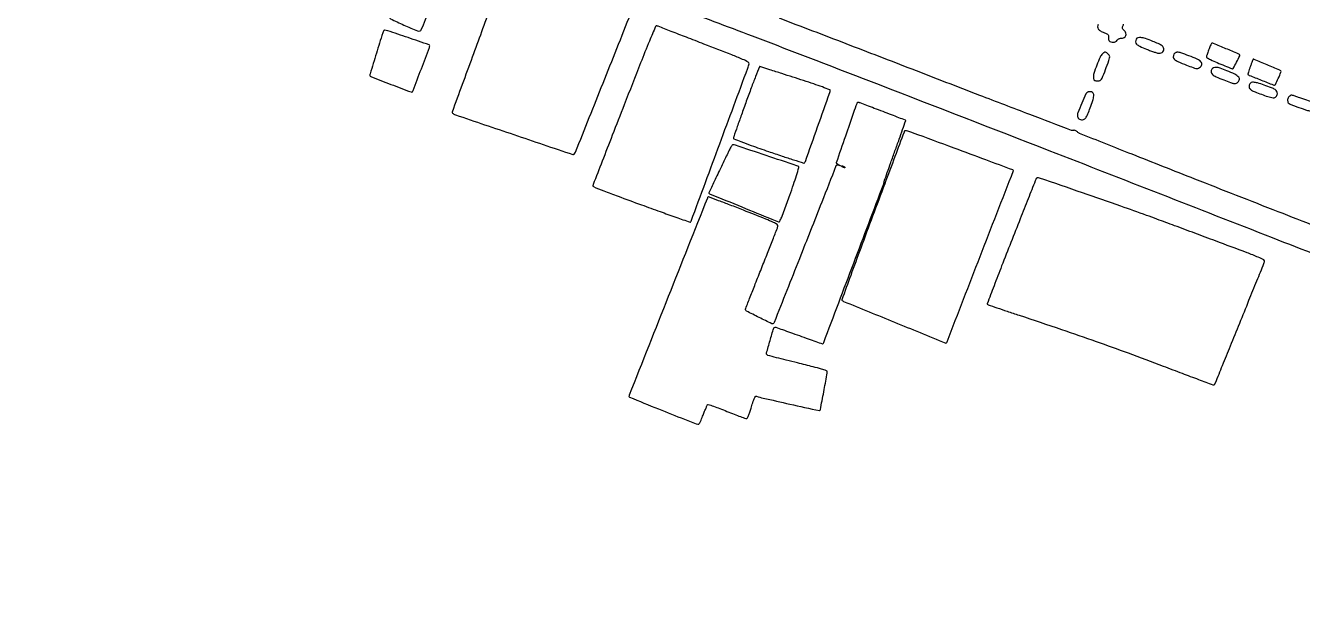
# Model space of a CAD drawing. Header units: metres. Extents: x 244 to 6504, y 133 to 4776.
# Drawn here: x 1571 to 2420, y 1085 to 1465 of the extents above; entities that cross this region are included whole.
import ezdxf

# ---------------------------------------------------------------- set-up
doc = ezdxf.new("R2010")
doc.units = ezdxf.units.M
doc.header["$MEASUREMENT"] = 0

msp = doc.modelspace()

# ---------------------------------------------------------------- linework, layer by layer
for points in [[(2390.74, 4302.36, -0.000001), (2436.6, 4383.87, -0.253439)], [(5649.78, 2908.29, -0.000001), (5592.12, 2927.27, -0.000136)], [(2358.85, 2292.47, -0.000002), (2402.87, 2275.77, -0.000001), (2455, 2255.99, -0.000469)], [(2661.8, 3304.26, -0.000001), (2697.55, 3290.75, -0.000089)], [(2166.88, 2385.74, -0.000003), (2059.01, 2428.09, -0.099946)], [(1593.92, 2905.57, -0.000004), (1514.48, 2912.51, -0.000011)], [(1883.2, 2016.2, -0.000001), (1854.82, 2026.66, -0.083555)], [(2910.82, 2101.23, -0.000002), (2871.64, 2116.15, -0.08954)], [(2599.62, 2200.92, -0.000035), (2724.87, 2153.38, -0.00001), (2851.52, 2105.29, -0.308463)], [(3433.83, 1894.18, -0.000012), (3289.85, 1953, -0.000025)], [(1295.67, 1964.85, 0.000003), (1274.44, 1991.49, 0.000003), (1253.21, 2018.11, 0.000003), (1234.69, 2041.33, 0.000013)], [(2040.94, 1654.04, -0.000001), (2044.21, 1659.17, -0.002689)], [(2535.59, 1289.9, -0.000004), (2496.83, 1304.97, -0.000295)], [(954.24, 1127.21, 0.000043), (1020.07, 1067.33, 0.000012), (1086.8, 1006.65, 0.271285)], [(1975.58, 1505.81, -0.000022), (1962.12, 1510.75, -0.082754)], [(2002.75, 1477.37, -0.003731), (2053.68, 1458.35, -0.00089), (2138.1, 1425.94, -0.000744), (2250.89, 1382.21, -0.000332), (2399.35, 1324.28, 0.000776), (2460.66, 1300.42, 0.000421)], [(2454.14, 1321.59, -0.000177), (2403.46, 1341.38, -0.000433), (2348.07, 1363.08, -0.000985), (2306.27, 1379.6, -0.00012), (2271.4, 1393.47, -0.102013), (2269.89, 1394.46, 0.042134), (2269.2, 1395.04, 0.061519), (2268.51, 1395.42, 0.072187), (2267.83, 1395.57, 0.09788), (2267.21, 1395.5, -0.168923), (2266.08, 1395.53, -0.000128), (2238.34, 1406.04, -0.001255), (2204.97, 1418.8, -0.000526), (2160.1, 1436.13, 0.000792), (2116.19, 1453.07, 0.00077), (2071.8, 1470.03, 0.000759)], [(2283.71, 1465.96, 0.124583), (2283.32, 1464.37, 0.154097), (2283.78, 1462.92, 0.108606), (2285.19, 1461.64, 0.044257), (2287.55, 1460.55, -0.012715), (2289.43, 1459.82, -0.090041), (2290.24, 1459.28, -0.173062), (2290.57, 1458.66, -0.079912), (2290.54, 1457.73, 0.052608), (2290.48, 1457.03, 0.042796), (2290.56, 1456.29, 0.04441), (2290.76, 1455.61, 0.080867), (2291.05, 1455.11, 0.14422), (2292.21, 1454.33, 0.09234), (2293.83, 1454.13, 0.094514), (2295.38, 1454.53, 0.161198), (2296.34, 1455.45, -0.07861), (2296.77, 1456, -0.07135), (2297.35, 1456.42, -0.06634), (2298.07, 1456.68, -0.053982), (2298.89, 1456.77, 0.11079), (2300.95, 1457.23, 0.192324), (2302.13, 1458.5, 0.190939), (2302.12, 1460.24, 0.109312), (2300.91, 1462, -0.036379), (2300.1, 1462.87, -0.153922), (2299.85, 1463.52, -0.097496), (2299.96, 1464.36, -0.01012), (2300.63, 1466.24, 0.021004)]]:
    msp.add_lwpolyline(points, format="xyb")
for points in [[(1821.78, 1500.04, 0.000745), (1818.25, 1489.12, 0.001185), (1815.26, 1479.77, 0.000234), (1812.65, 1471.52, 0.05865), (1812.51, 1470.77, 0.311739), (1813.14, 1469.7, 0.002743), (1822.16, 1465.58, 0.003531), (1831.08, 1461.64, 0.1974), (1832.87, 1461.61, 0.202257), (1833.61, 1462.33, 0.000127), (1845.28, 1489.83, 0.000232), (1856.76, 1516.95, 0.100341), (1857.15, 1518.9, 0.307784), (1856.93, 1519.23, 0.002024), (1853.51, 1520.57, 0.006935), (1849.49, 1522.05, 0.004261), (1844.73, 1523.69, -0.000058), (1839.92, 1525.31, -0.000089), (1835.77, 1526.7, -0.000027), (1832.16, 1527.92, -0.002721), (1831.65, 1528.09, 0.412701), (1831.29, 1527.92, 0.000547), (1828.48, 1519.94, 0.003687), (1825.36, 1510.87, 0.002209)], [(1889.54, 1503.31, 0.002565), (1879.89, 1477.72, 0.00118), (1867.57, 1444.3, 0.000043), (1854.16, 1407.67, 0.309057), (1854.32, 1407.07, 0.099225), (1856.44, 1405.84, 0.000182), (1895.11, 1392.75, 0.000078), (1934.41, 1379.45, 0.28999), (1935.31, 1379.67, 0.097289), (1936.24, 1381.12, 0.00006), (1954.52, 1426.92, 0.000025), (1972.97, 1473.19, 0.299733), (1972.85, 1473.78, 0.1059), (1972.4, 1474.07, 0.000008), (1931.71, 1489.54, 0.00001), (1891.09, 1504.99, 0.082924), (1890.42, 1505.12, 0.288623), (1890.33, 1505.07, 0.006983), (1890.09, 1504.59, 0.013088), (1889.82, 1504, 0.008257)], [(1808.57, 1461.57, 0.063875), (1808, 1460.31, 0.000309), (1803.85, 1446.8, 0.000269), (1799.7, 1433.2, 0.074096), (1799.52, 1432.01, 0.310465), (1800.05, 1431.24, 0.000737), (1813.45, 1426.11, 0.000754), (1826.85, 1421.04, 0.294635), (1827.81, 1421.24, 0.107), (1828.31, 1422.03, 0.0002), (1833.71, 1436.42, 0.000241), (1839.06, 1450.73, 0.087683), (1839.26, 1451.84, 0.322182), (1838.87, 1452.4, 0.000381), (1824.86, 1457.21, 0.000961), (1811.34, 1461.81, 0.093313), (1809.33, 1462.09, 0.08748), (1809.13, 1462.05, 0.050115), (1808.92, 1461.93, 0.048055), (1808.72, 1461.77, 0.057574)], [(1968.59, 1412.57, 0.000293), (1960.66, 1392.24, 0.000476), (1953.95, 1374.97, 0.00005), (1947.97, 1359.52, 0.045322), (1947.76, 1358.77, 0.357446), (1948.12, 1358.11, 0.002222), (1954.94, 1355.37, 0.005485), (1964.48, 1351.72, 0.001407), (1979.98, 1346.02, 0.001077), (1992.43, 1341.52, 0.001782), (2002.96, 1337.78, 0.000141), (2012.4, 1334.46, 0.288272), (2012.69, 1334.53, 0.108224), (2013.12, 1335.19, 0.000011), (2032.11, 1386.56, 0.000042), (2050.74, 1436.96, 0.027947), (2051.61, 1439.78, 0.343509), (2051.09, 1440.93, 0.019071), (2047.32, 1442.76, 0.010235), (2040.18, 1445.72, 0.000867), (2021.63, 1452.93, 0.000026), (2009.93, 1457.45, 0.000042), (1999.9, 1461.32, 0.000008), (1991.07, 1464.73, 0.001996), (1990.27, 1465.04, 0.40302), (1989.44, 1464.68, 0.001753), (1985.37, 1454.93, 0.004128), (1979.49, 1440.36, 0.000707)], [(2308.99, 1456.22, 0.13303), (2308.57, 1454.41, 0.191268), (2309.23, 1452.92, 0.084851), (2311.31, 1451.47, 0.014233), (2315.79, 1449.53, 0.008238), (2318.49, 1448.49, 0.0101), (2321.05, 1447.62, 0.008723), (2323.21, 1446.97, 0.068896), (2324.25, 1446.83, 0.089812), (2325.7, 1447.1, 0.129402), (2326.76, 1447.85, 0.134898), (2327.29, 1449, 0.101758), (2327.23, 1450.39, 0.135885), (2326.7, 1451.33, 0.06113), (2325.57, 1452.21, 0.032744), (2323.6, 1453.22, 0.00695), (2320.03, 1454.71, 0.011507), (2315.1, 1456.56, 0.05012), (2312.07, 1457.29, 0.103061), (2310.15, 1457.15, 0.203747)], [(2357.42, 1449.65, -0.001484), (2356.89, 1448.11, -0.001699), (2356.36, 1446.65, -0.001531), (2355.91, 1445.41, -0.009697), (2355.67, 1444.78, 0.365356), (2355.95, 1443.91, 0.027539), (2358.31, 1442.61, 0.014519), (2362.77, 1440.61, 0.001684), (2372.92, 1436.47, 0.383901), (2373.56, 1436.7, 0.004867), (2375.73, 1440.88, 0.005055), (2377.82, 1445.09, 0.318917), (2377.69, 1445.87, 0.096961), (2376.86, 1446.42, 0.000626), (2368.69, 1449.85, 0.000616), (2360.5, 1453.27, 0.098768), (2359.54, 1453.46, 0.246424), (2359.15, 1453.26, 0.024197), (2358.58, 1452.34, 0.026181), (2357.98, 1451.11, 0.017665)], [(2286.56, 1446.34, 0.107898), (2285, 1444.21, 0.013351), (2282.79, 1438.85, 0.013643), (2280.87, 1433.39, 0.102283), (2280.58, 1430.68, 0.035375), (2280.77, 1429.56, 0.136688), (2281.11, 1428.95, 0.137683), (2281.71, 1428.61, 0.036094), (2282.82, 1428.42, 0.041098), (2283.65, 1428.41, 0.04321), (2284.46, 1428.53, 0.047274), (2285.13, 1428.76, 0.121632), (2285.53, 1429.08, 0.070157), (2286.89, 1431.47, 0.00759), (2289.14, 1437.41, 0.004272), (2291.35, 1443.66, 0.175966), (2291.32, 1445.08, 0.096776), (2290.85, 1445.84, 0.040609), (2289.95, 1446.66, 0.040163), (2288.95, 1447.3, 0.124531), (2288.18, 1447.5, 0.145386), (2288, 1447.44, 0.011117), (2287.58, 1447.16, 0.014532), (2287.09, 1446.78, 0.010546)], [(2334.13, 1446.22, 0.13171), (2333.67, 1444.27, 0.207728), (2334.39, 1442.74, 0.078166), (2336.77, 1441.24, 0.009618), (2342.47, 1438.91, 0.004109), (2346.8, 1437.28, 0.039605), (2348.7, 1436.75, 0.09833), (2349.93, 1436.75, 0.095743), (2351.08, 1437.22, 0.087238), (2352.14, 1438.22, 0.138404), (2352.59, 1439.38, 0.143396), (2352.36, 1440.57, 0.096384), (2351.49, 1441.66, 0.077249), (2349.44, 1442.93, 0.007778), (2344.1, 1445.1, 0.007385), (2338.67, 1447.11, 0.085273), (2336.44, 1447.5, 0.067027), (2335.75, 1447.4, 0.059571), (2335.08, 1447.13, 0.061368), (2334.51, 1446.72, 0.082317)], [(2049.78, 1414.88, 0.000553), (2046.54, 1405.86, 0.000869), (2043.78, 1398.1, 0.000204), (2041.37, 1391.29, 0.035658), (2041.17, 1390.55, 0.358972), (2041.53, 1389.88, 0.004848), (2046.2, 1388.02, 0.007912), (2053.03, 1385.5, 0.001878), (2064.49, 1381.52, 0.002042), (2073.54, 1378.45, 0.00335), (2081.23, 1375.94, 0.000504), (2088.04, 1373.78, 0.279147), (2088.44, 1373.87, 0.112374), (2089.03, 1374.8, 0.000115), (2097.21, 1397.85, 0.000149), (2105.32, 1420.76, 0.085253), (2105.56, 1422.17, 0.313718), (2105.29, 1422.55, 0.001423), (2100.36, 1424.37, 0.005815), (2094.64, 1426.37, 0.003555), (2087.84, 1428.62, -0.000055), (2073.44, 1433.26, -0.000278), (2065.39, 1435.86, -0.000192), (2059.99, 1437.61, -0.008459), (2058.86, 1437.99, 0.405488), (2058.5, 1437.83, 0.000791), (2055.92, 1431.3, 0.004434), (2053.06, 1423.82, 0.002659)], [(2359.23, 1436.15, 0.15417), (2358.89, 1434.31, 0.182047), (2359.7, 1432.75, 0.076498), (2362.11, 1431.18, 0.013028), (2367.17, 1429.05, 0.0037), (2371.8, 1427.28, 0.040011), (2373.73, 1426.73, 0.103432), (2374.98, 1426.74, 0.091641), (2376.18, 1427.24, 0.170169), (2377.54, 1429.01, 0.262506), (2377.17, 1430.85, 0.100612), (2374.59, 1432.85, 0.021548), (2369.37, 1435.16, 0.011235), (2364.72, 1436.86, 0.057748), (2362.04, 1437.44, 0.126165), (2360.36, 1437.18, 0.170352)], [(2384.82, 1437.83, 0.0044), (2384.15, 1435.89, 0.00717), (2383.62, 1434.23, 0.002145), (2383.19, 1432.79, 0.31392), (2383.24, 1432.64, 0.065189), (2384.16, 1432.12, 0.0005), (2392.09, 1428.97, 0.000355), (2400.14, 1425.78, 0.094415), (2400.87, 1425.64, 0.287837), (2401.64, 1426.12, 0.006821), (2403.5, 1430.11, 0.006691), (2405.26, 1434.17, 0.303452), (2405.09, 1435.02, 0.095684), (2404.46, 1435.45, 0.000331), (2395.99, 1439.08, 0.000314), (2387.51, 1442.72, 0.101311), (2386.8, 1442.86, 0.306872), (2386.7, 1442.79, 0.001181), (2386.14, 1441.38, 0.005268), (2385.52, 1439.76, 0.003219)], [(2384.51, 1426.41, 0.110368), (2384.06, 1424.81, 0.159612), (2384.44, 1423.4, 0.115032), (2385.73, 1422.17, 0.043373), (2388, 1421.09, 0.005821), (2396.56, 1418, 0.063168), (2400.15, 1417.24, 0.224189), (2401.94, 1417.92, 0.164324), (2402.87, 1419.87, 0.161024), (2402.56, 1421.38, 0.118674), (2401.39, 1422.63, 0.053697), (2398.91, 1423.89, 0.009645), (2394.04, 1425.64, 0.009934), (2389.59, 1427.05, 0.051608), (2387.06, 1427.52, 0.11301), (2385.5, 1427.29, 0.179194)], [(2276.88, 1421.03, 0.203592), (2275.6, 1419.86, 0.006969), (2272.8, 1413.53, 0.009093), (2270.26, 1407.23, 0.128497), (2269.99, 1404.84, 0.11524), (2270.43, 1403.72, 0.116705), (2271.32, 1402.92, 0.105989), (2272.55, 1402.55, 0.081498), (2273.94, 1402.67, 0.133939), (2274.93, 1403.23, 0.0676), (2275.81, 1404.37, 0.033187), (2276.82, 1406.43, 0.005899), (2278.41, 1410.43, 0.01275), (2280.18, 1415.42, 0.058541), (2280.78, 1418.42, 0.134022), (2280.45, 1420.19, 0.219223), (2279.28, 1421.15, 0.048101), (2278.74, 1421.24, 0.028602), (2278.09, 1421.24, 0.028436), (2277.44, 1421.17, 0.043227)], [(2410.66, 1417.97, 0.080011), (2410, 1417.06, 0.085644), (2409.68, 1416, 0.087007), (2409.73, 1414.91, 0.086012), (2410.15, 1413.9, 0.161192), (2411.38, 1412.9, 0.005668), (2417.21, 1410.74, 0.008728), (2422.91, 1408.82, 0.077122), (2425.53, 1408.41, 0.048935), (2426.41, 1408.5, 0.069916), (2427.16, 1408.76, 0.076628), (2427.75, 1409.19, 0.074813), (2428.19, 1409.78, 0.182263), (2428.42, 1411.54, 0.167152), (2427.45, 1413.09, 0.071942), (2424.85, 1414.63, 0.01457), (2419.81, 1416.54, 0.00192), (2417.02, 1417.49, 0.002951), (2414.59, 1418.3, 0.000987), (2412.48, 1418.98, 0.083457), (2412.15, 1419.02, 0.125456), (2411.91, 1418.96, 0.022935), (2411.53, 1418.71, 0.023384), (2411.09, 1418.37, 0.019371)], [(2123.16, 1413.26, 0.008691), (2121, 1407.3, 0.000712), (2115.62, 1391.63, 0.000034), (2109.58, 1373.92, 0.315957), (2109.66, 1373.67, 0.026885), (2109.8, 1373.57, 0.002155), (2110.2, 1373.32, 0.002907), (2110.67, 1373.02, 0.002227), (2111.2, 1372.71, -0.001169), (2112.12, 1372.15, -0.319594), (2112.15, 1372.07, -0.428703), (2112.09, 1372.04, -0.001375), (2111.11, 1372.3, 0.052147), (2110.51, 1372.4, 0.079493), (2110, 1372.34, 0.099141), (2109.6, 1372.15, 0.136926), (2109.37, 1371.83, -0.001441), (2099.91, 1347.67, -0.000409), (2085.07, 1310.15, -0.000014), (2068.26, 1267.76, -0.097261), (2067.84, 1267.11, -0.325601), (2066.74, 1266.91, -0.002588), (2058.29, 1271.09, -0.00275), (2049.91, 1275.34, -0.281006), (2049.26, 1276.41, -0.092422), (2049.38, 1277.05, -0.000289), (2052.36, 1284.76, -0.001633), (2055.77, 1293.48, -0.00102), (2059.83, 1303.67, 0.000751), (2063.9, 1313.91, 0.001153), (2067.4, 1322.79, 0.000371), (2070.41, 1330.5, 0.033367), (2070.77, 1331.66, 0.309635), (2070.31, 1332.87, 0.042366), (2067.85, 1334.29, 0.014773), (2062.67, 1336.53, 0.001026), (2047.89, 1342.39, 0.001344), (2038.95, 1345.88, 0.002221), (2031.38, 1348.77, 0.000217), (2024.61, 1351.32, 0.29442), (2024.35, 1351.27, 0.102432), (2023.87, 1350.54, 0.000008), (1997.9, 1284.95, 0.000008), (1971.92, 1219.35, 0.101446), (1971.77, 1218.49, 0.298488), (1972.04, 1218.1, 0.000085), (1991.46, 1210.27, 0.001388), (2008.58, 1203.43, 0.008439), (2017.51, 1200.07, 0.288965), (2018.14, 1200.21, 0.065208), (2018.86, 1201.13, 0.032364), (2019.75, 1202.92, 0.006722), (2021.08, 1206.18, -0.003245), (2022.08, 1208.7, -0.004717), (2023, 1210.92, -0.002446), (2023.81, 1212.77, -0.078166), (2024.07, 1213.19, -0.30225), (2024.5, 1213.3, -0.002374), (2028.04, 1212.08, -0.007501), (2032.15, 1210.56, -0.004624), (2036.93, 1208.66, 0.004203), (2041.74, 1206.75, 0.006541), (2045.92, 1205.19, 0.00241), (2049.51, 1203.91, 0.182576), (2050.12, 1203.93, 0.196246), (2050.52, 1204.32, 0.007079), (2051.35, 1206.32, 0.012062), (2052.26, 1208.77, 0.00806), (2053.18, 1211.61, -0.005688), (2054.39, 1215.38, -0.029381), (2055.2, 1217.4, -0.059571), (2055.87, 1218.47, -0.305165), (2056.5, 1218.66, 0.017432), (2060.9, 1217.51, 0.000563), (2078.79, 1213.5, 0.000052), (2098.35, 1209.14, 0.256562), (2098.72, 1209.25, 0.150621), (2099.03, 1209.82, 0.000226), (2101.27, 1221.69, 0.000674), (2103.39, 1233.01, 0.045415), (2103.58, 1234.96, 0.31865), (2103.06, 1235.7, 0.012369), (2099.73, 1236.78, 0.011103), (2094.28, 1238.27, 0.0019), (2083.87, 1240.84, -0.001851), (2076.27, 1242.71, -0.002929), (2069.77, 1244.37, -0.000703), (2064.1, 1245.87, -0.122617), (2063.56, 1246.17, -0.279501), (2063.21, 1247.38, -0.003284), (2065.55, 1255.69, -0.00307), (2067.99, 1264.01, -0.330935), (2068.88, 1264.67, -0.083648), (2069.45, 1264.57, -0.000623), (2073.94, 1263.01, -0.002319), (2079.08, 1261.18, -0.001483), (2085.04, 1259.02, 0.001966), (2090.97, 1256.87, 0.00323), (2096, 1255.11, 0.000463), (2100.47, 1253.58, 0.286008), (2100.72, 1253.64, 0.106342), (2101.21, 1254.4, 0.000014), (2121.19, 1307.23, 0.000016), (2141.14, 1359.99, 0.090361), (2141.34, 1361.04, -0.083922), (2141.42, 1361.56, -0.000298), (2143.48, 1367.43, -0.001588), (2145.84, 1374.08, -0.000995), (2148.63, 1381.85, 0.000967), (2151.42, 1389.59, 0.001602), (2153.73, 1396.13, 0.000114), (2155.79, 1402, 0.291449), (2155.75, 1402.16, 0.101601), (2155.59, 1402.27, 0.000088), (2151.25, 1403.94, 0.000932), (2146.4, 1405.8, 0.00057), (2140.67, 1407.97, -0.000068), (2134.88, 1410.17, -0.000102), (2129.83, 1412.08, -0.00004), (2125.49, 1413.73, -0.002308), (2124.7, 1414.03, 0.087104), (2124.21, 1414.13, 0.12358), (2123.78, 1414.03, 0.115329), (2123.43, 1413.74, 0.069512)], [(2154.9, 1394.99, -0.000706), (2154.65, 1394.33, -0.000001), (2148.57, 1378.07, -0.000006), (2141.78, 1359.92, -0.000004), (2133.78, 1338.53, 0.000872), (2125.83, 1317.16, 0.001446), (2119.21, 1299.11, 0.000091), (2113.31, 1282.87, 0.300084), (2113.41, 1282.47, 0.09159), (2114.47, 1281.79, 0.000055), (2148.23, 1268.02, 0.000021), (2182.34, 1254.1, 0.315803), (2182.73, 1254.19, 0.091295), (2183.21, 1254.97, 0.00001), (2205.24, 1311.72, 0.000004), (2227.37, 1368.73, 0.304044), (2227.31, 1369.02, 0.101477), (2227.05, 1369.18, 0.000013), (2209.07, 1375.87, 0.000326), (2187.98, 1383.69, 0.000148), (2160.36, 1393.91, 0.008064), (2157.87, 1394.78, 0.031379), (2156.29, 1395.2, 0.054655), (2155.31, 1395.28, 0.307581)], [(2038.39, 1382.41, -0.004363), (2037.44, 1380.36, -0.00066), (2035.5, 1376.28, -0.00074), (2033.2, 1371.47, -0.00064), (2030.77, 1366.42, 0.002392), (2028.46, 1361.61, 0.003935), (2026.57, 1357.51, 0.00066), (2024.93, 1353.89, 0.311553), (2024.98, 1353.64, 0.099541), (2025.35, 1353.39, 0.000019), (2046.87, 1344.59, 0.000213), (2066.66, 1336.5, 0.007881), (2071.2, 1334.73, 0.381127), (2071.99, 1335.03, 0.017615), (2073.29, 1337.85, 0.012877), (2075.21, 1342.72, 0.001969), (2078.73, 1352.54, 0.003479), (2081.17, 1359.57, 0.005666), (2083.12, 1365.57, 0.001396), (2084.75, 1370.79, 0.289937), (2084.61, 1371.29, 0.104837), (2083.47, 1371.96, 0.000199), (2062.9, 1378.83, 0.000255), (2042.49, 1385.62, 0.080355), (2040.8, 1385.89, 0.219445), (2040.39, 1385.7, 0.025168), (2039.75, 1384.87, 0.026625), (2039.06, 1383.75, 0.018641)], [(2114.84, 1371.32, -0.027796), (2115.18, 1371.07, -0.102785), (2115.35, 1370.86, -0.335455), (2115.32, 1370.74, -0.190341), (2115.17, 1370.68, -0.067616), (2114.85, 1370.72, -0.024967), (2114.41, 1370.86, -0.024204), (2113.94, 1371.07, -0.026766), (2113.51, 1371.32, -0.027796), (2113.17, 1371.57, -0.102785), (2113.01, 1371.77, -0.335455), (2113.03, 1371.9, -0.190341), (2113.18, 1371.96, -0.067616), (2113.51, 1371.92, -0.024967), (2113.94, 1371.77, -0.024204), (2114.41, 1371.56, -0.026766)], [(2242.21, 1362.87, -0.004155), (2241.86, 1361.96, -0.000012), (2237.18, 1350.09, -0.000072), (2231.89, 1336.69, -0.000045), (2225.69, 1320.99, 0.001298), (2219.55, 1305.35, 0.002148), (2214.46, 1292.1, 0.000198), (2209.98, 1280.26, 0.309719), (2210.08, 1279.84, 0.099948), (2210.51, 1279.58, 0.000323), (2216.45, 1277.54, 0.001791), (2223.19, 1275.24, 0.001119), (2231.1, 1272.61, -0.001713), (2259.4, 1263.13, -0.00317), (2282.32, 1255.2, -0.003475), (2303.66, 1247.5, -0.002647), (2326.93, 1238.79, 0.000586), (2339.61, 1233.98, 0.000954), (2350.38, 1229.93, 0.000103), (2360.02, 1226.33, 0.089527), (2360.5, 1226.25, 0.115199), (2360.76, 1226.31, 0.064602), (2361.04, 1226.49, 0.059134), (2361.28, 1226.76, 0.059769), (2361.45, 1227.07, -0.00181), (2361.72, 1227.74, -0.000003), (2366.39, 1239.24, -0.000023), (2371.64, 1252.15, -0.000015), (2377.81, 1267.32, 0.000041), (2384, 1282.53, 0.000065), (2389.3, 1295.57, 0.000014), (2393.96, 1307.04, 0.002919), (2394.4, 1308.15, 0.381555), (2393.97, 1309.33, 0.021575), (2390.16, 1311.14, 0.010059), (2382.69, 1314.13, 0.000717), (2361.72, 1322, 0.000292), (2348.07, 1327.09, 0.0003), (2334.54, 1332.12, 0.00029), (2322.81, 1336.46, 0.001278), (2315.89, 1339, 0.003093), (2298.89, 1345.06, 0.00096), (2273.27, 1353.97, 0.000087), (2244.8, 1363.8, 0.083281), (2243.45, 1364.03, 0.124053), (2243.11, 1363.95, 0.065017), (2242.75, 1363.69, 0.058472), (2242.44, 1363.31, 0.056218)]]:
    msp.add_lwpolyline(points, format="xyb", close=True)

doc.saveas('drawing.dxf')
